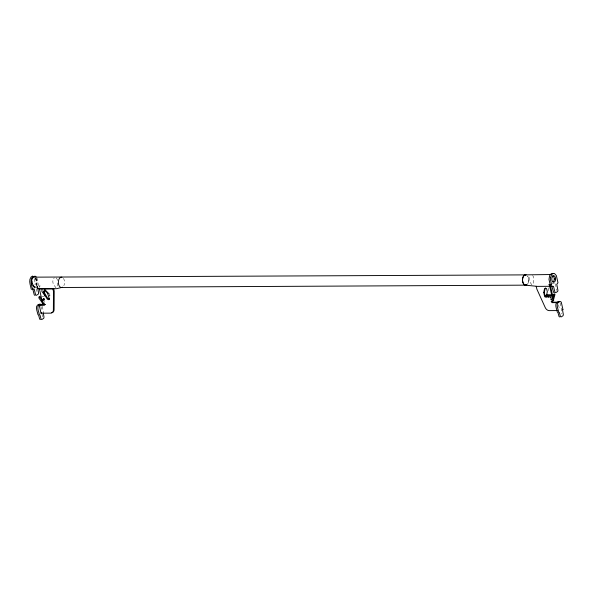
<?xml version="1.0" encoding="UTF-8"?>
<svg xmlns="http://www.w3.org/2000/svg" width="593" height="593" viewBox="0 0 593 593"><rect width="100%" height="100%" fill="white"/><g stroke="black" fill="none" stroke-linecap="round" stroke-linejoin="round"><path stroke-width="0.44" stroke-dasharray="2.96 2.22" d="M548.962 287.82L547.969 291.4M36.366 285.826L36.707 282.312A3.995 2.372 89.7 0 0 35.313 278.013M36.744 285.596L37.048 282.409A4.574 2.72 89.7 0 0 36.084 278.132M39.761 287.42L39.939 285.581L39.42 287.323A1.082 0.645 89.7 0 1 39.279 287.842M57.454 283.046L57.054 287.234A1.082 0.645 89.7 0 1 56.913 287.753M38.582 285.804L37.04 278.273M555.53 283.877L556.56 290.385M41.888 296.589L44.468 296.515M551.957 283.209L554.351 283.195M531.869 284.81L530.001 282.194A3.995 2.372 89.7 0 1 529.905 276.182M56.016 287.887L53.681 284.618A3.995 2.372 89.7 0 1 54.341 277.82M43.838 300.881L44.497 302.363M560.066 302.934C561.482 306.655 561.134 310.087 561.808 313.771M558.502 304.817L559.488 309.235M42.288 306.366L43.563 312.074M35.647 278.28L37.24 285.381M40.902 306.373L41.992 311.266M36.366 288.672L37.048 292.141M42.014 313.912L42.622 317.225M532.484 275.5A3.995 2.372 89.7 0 1 533.856 279.785L533.374 284.81A1.082 0.645 89.7 0 1 533.24 285.322M528.022 283.328A5.211 3.098 89.7 0 0 527.592 275.99A5.211 3.098 89.7 0 1 526.695 284.899M63.414 278.354A5.211 3.098 89.7 0 1 63.844 285.693M56.142 277.909A3.995 2.372 89.7 0 1 57.528 280.904M34.676 278.391A3.239 1.92 89.7 0 1 36.277 281.282A3.239 1.92 89.7 0 1 35.039 284.618M34.194 279.103A3.239 1.92 89.7 0 1 33.653 284.625"/><path stroke-width="0.89" d="M37.426 286.745L38.604 293.001L38.308 294.121L36.299 295.373L35.632 294.862L34.157 288.969L32.63 289.125C31.355 285.908 28.983 276.034 35.18 276.182L36.203 276.946M43.282 312.785L44.008 317.218L43.712 318.352L41.725 319.59L41.05 319.064L39.998 315.113L39.368 314.698C38.738 311.251 35.506 305.269 40.917 304.09L41.925 304.735M49.56 295.892L49.768 295.032M553.099 298.175L554.077 294.595L554.537 294.847L553.462 295.344M553.469 300.021L554.989 294.476L554.44 293.891L553.039 294.543M41.962 289.718L41.91 291.445L45.083 295.766M42.926 299.287L44.001 299.272L43.712 300.369L42.926 299.287L44.104 298.464L43.808 299.561L44.431 299.917M549.77 296.715L550.853 296.715L551.008 297.441L549.933 297.441M40.027 296.211L39.005 296.871L38.812 297.901L42.852 303.623M40.346 297.049L39.457 297.619L39.798 297.36L43.526 303.016M39.316 288.554A1.66 0.986 89.7 0 1 38.16 288.42L37.3 287.227L37.678 286.99L34.105 287.242L32.63 285.174A4.574 2.72 89.7 0 1 31.889 279.748A4.574 2.72 89.7 0 1 34.802 277.153L526.102 274.878A5.211 3.098 89.7 0 0 522.515 280.504A5.211 3.098 89.7 0 0 526.695 284.899M51.413 312.689A4.314 3.262 58 0 0 54.096 309.672L54.215 291.2L53.666 288.368L52.94 288.821L53.496 291.645L53.377 310.124A4.314 3.262 58 0 1 50.694 313.141L41.013 313.186L39.234 305.232L44.445 305.21L44.831 304.602L44.393 303.564L43.311 304.016L42.652 303.416L39.405 288.887L40.124 288.435M39.234 305.232L39.953 304.787L45.483 304.572M41.013 313.186L41.732 312.741M550.867 284.381L548.896 284.625L549.748 285.819A1.66 0.986 89.7 0 0 550.526 286.189M44.594 290.4L44.208 291.007L44.912 293.735L47.974 298.716L49.53 299.28M551.297 301.007L552.587 301.444L552.972 300.836L549.718 286.308L536.183 286.375L536.895 289.206L545.264 307.634A4.314 3.262 58 0 0 549.288 310.621L557.205 310.576M545.642 287.864C544.181 290.177 543.788 294.543 545.894 296.767L546.472 296.908M551.809 286.204L553.588 292.238L554.255 292.757M32.667 276.034L31.036 277.042C28.294 280.659 30.532 285.24 31.236 289.132L31.57 289.391M550.971 274.522L526.132 274.863A5.211 3.098 89.7 0 0 522.544 280.482A5.211 3.098 89.7 0 0 526.717 284.885M60.953 287.501L525.094 285.151M38.93 288.791L56.572 288.702L62.547 287.249A5.211 3.098 89.7 0 1 58.373 282.846A5.211 3.098 89.7 0 1 61.954 277.227M536.42 286.263L525.124 285.137M39.405 288.887L52.94 288.821M546.813 294.699L551.927 294.795M546.672 295.596L551.898 295.692M553.128 273.566L551.994 273.41L550.378 274.418L549.578 275.782L548.992 279.407L553.692 300.384L552.958 300.925M559.34 301.563L558.865 301.474C553.462 302.652 556.694 308.634 557.324 312.081L557.954 312.496L559.006 316.447L559.681 316.973M546.027 295.284L549.074 296.626M545.471 296.003L548.666 297.412M34.913 295.381L34.246 294.869L32.763 288.976M40.331 319.597L39.664 319.071L38.612 315.12L37.982 314.705C37.344 311.258 34.12 305.276 39.523 304.098L40.539 304.743M44.623 289.399L49.286 294.069M549.266 284.388L549.97 285.374A1.082 0.645 89.7 0 0 550.608 285.559M33.26 285.292L34.483 287.012M551.92 301.022L552.706 302.193L557.909 302.163L557.19 302.615L551.987 302.645L551.201 301.474M552.543 295.818L552.557 296.33M554.685 278.384A3.995 2.372 89.7 0 1 554.685 279.681M552.624 275.775A3.239 1.92 89.7 0 1 554.225 278.666A3.239 1.92 89.7 0 1 552.995 282.001M32.341 283.743A3.995 2.372 89.7 0 1 32 281.238M562.913 309.45L562.601 310.458L563.35 314.594L563.053 315.728L561.067 316.966L560.4 316.44L559.34 312.489L558.71 312.074C558.08 308.627 554.848 302.645 560.259 301.466L561.267 302.111L562.913 309.45M49.13 298.65L48.811 299.732L47.255 299.161L43.986 293.683L43.489 291.459L43.875 290.852C47.477 290.488 48.522 295.966 49.13 298.65M550.497 277.48L550.378 279.399L551.972 286.501L553.499 286.345L554.974 292.238L555.641 292.749L557.65 291.489L557.946 290.377L556.753 284.306L557.969 282.75L556.382 275.649L554.522 273.558L553.38 273.403L551.764 274.411L550.497 277.48M543.722 292.527L544.67 296.774L546.235 297.145L547.309 291.645L546.546 288.494L544.552 288.583L543.722 292.527M42.815 300.266L42.288 300.71L42.073 300.199L42.815 300.266M551.675 299.146L550.801 299.057L551.675 299.146M552.216 276.894A3.239 1.92 89.7 0 0 553.388 282.149A3.239 1.92 89.7 0 0 555.5 277.835A3.239 1.92 89.7 0 0 552.216 276.894"/></g></svg>
